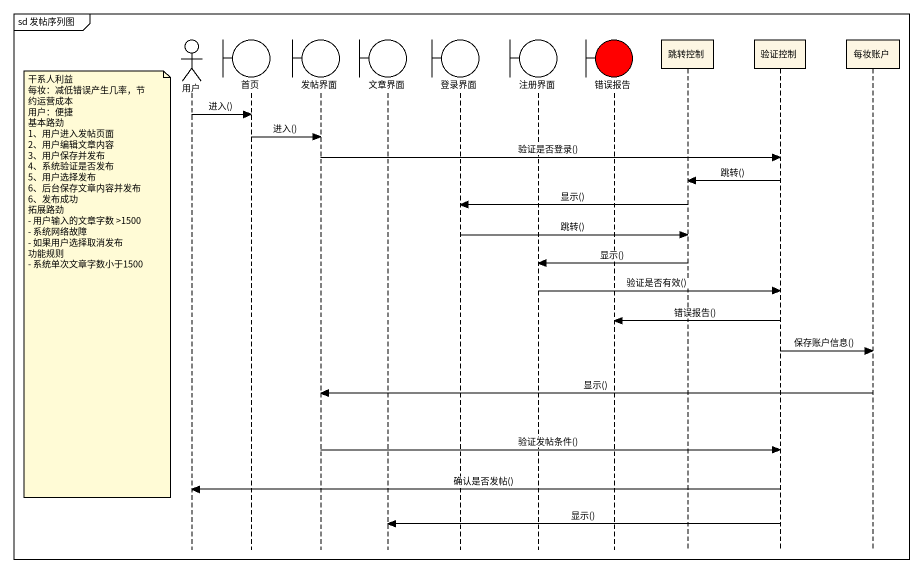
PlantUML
@startuml
mainframe sd 发帖序列图
hide footbox
actor 用户
boundary 首页
boundary 发帖界面
boundary 文章界面
boundary 登录界面
boundary 注册界面
boundary 错误报告 #FF0000
participant 跳转控制
participant 验证控制
participant 每妆账户

用户 -> 首页 : 进入()
首页 -> 发帖界面 : 进入()
发帖界面 -> 验证控制 : 验证是否登录()
验证控制 -> 跳转控制 : 跳转()
跳转控制 -> 登录界面 : 显示()
登录界面 -> 跳转控制 : 跳转()
跳转控制 -> 注册界面 : 显示()
note left of 用户
  干系人利益
  每妆：减低错误产生几率，节约运营成本
  用户：便捷
  基本路劲
  1、用户进入发帖页面
  2、用户编辑文章内容
  3、用户保存并发布
  4、系统验证是否发布
  5、用户选择发布
  6、后台保存文章内容并发布
  6、发布成功
  拓展路劲
  - 用户输入的文章字数 >1500
  - 系统网络故障
  - 如果用户选择取消发布
  功能规则
  - 系统单次文章字数小于1500
end note
注册界面 -> 验证控制 : 验证是否有效()
验证控制 -> 错误报告 : 错误报告()
验证控制 -> 每妆账户 : 保存账户信息()
每妆账户 -> 发帖界面 : 显示()
发帖界面 -> 验证控制 : 验证发帖条件()
验证控制 -> 用户 : 确认是否发帖()
验证控制 -> 文章界面 : 显示()
@enduml
